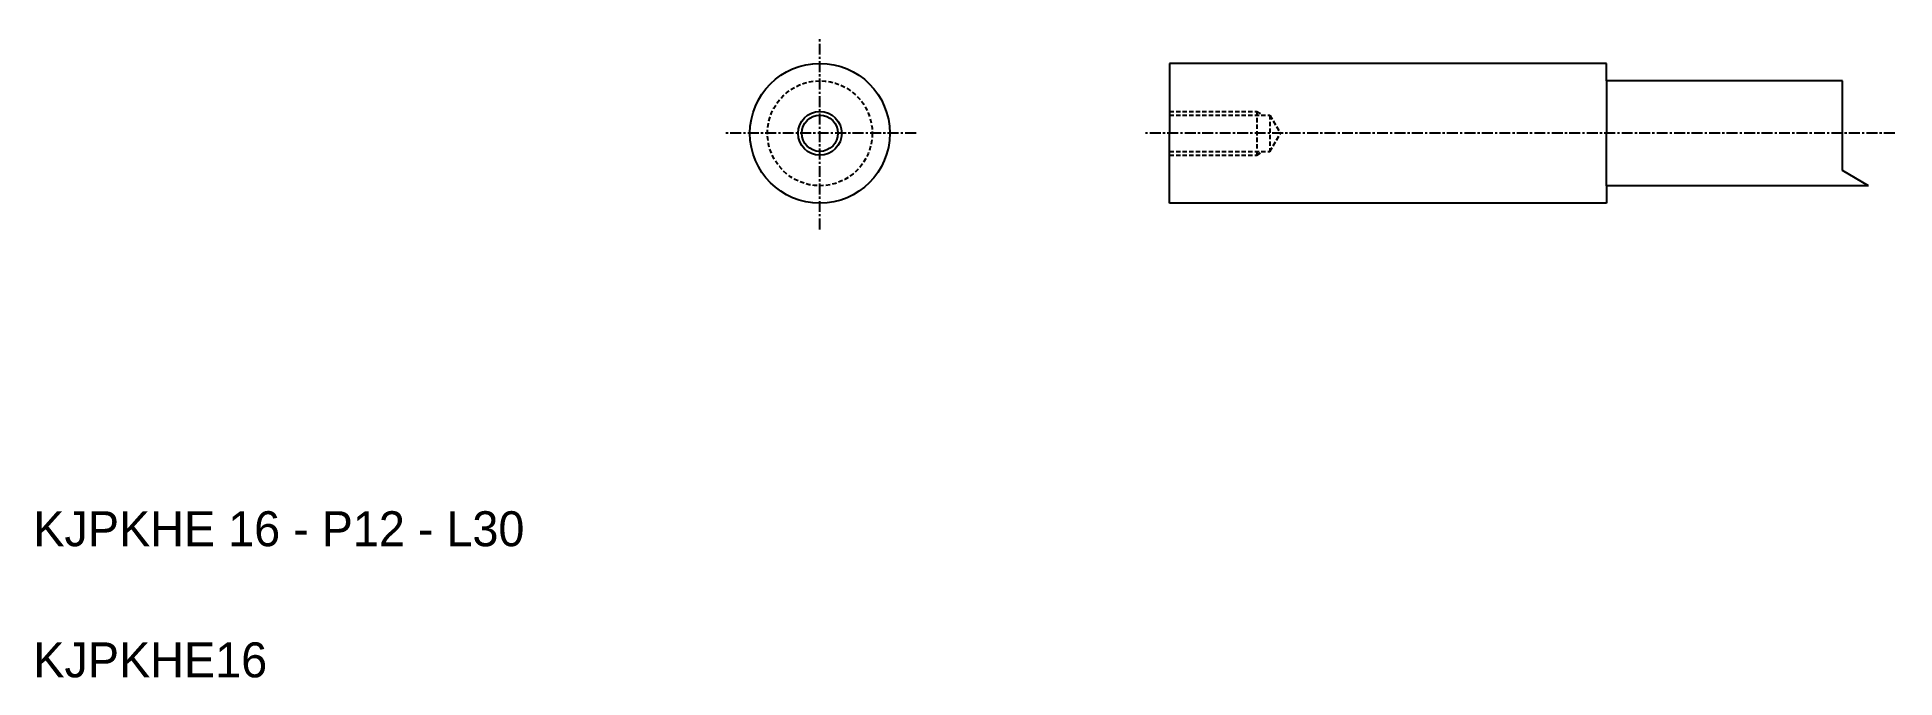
# Model space of a CAD drawing. Extents: x 10 to 223, y 10 to 83.
import ezdxf

# ---------------------------------------------------------------- set-up
doc = ezdxf.new("R2010")
doc.units = 0
doc.linetypes.add('CENTER', pattern=[2, 1.25, -0.25, 0.25, -0.25])
doc.linetypes.add('DASHED', pattern=[0.75, 0.5, -0.25])
doc.layers.get('0').update_dxf_attribs({"linetype": 'CONTINUOUS'})
doc.layers.add('CENTER', color=1, linetype='CENTER')

msp = doc.modelspace()

# ---------------------------------------------------------------- linework, layer by layer
at = {"color": 7, "linetype": 'CONTINUOUS'}
for p, q in [((190, 80.24), (140, 80.24)), ((140, 80.24), (140, 72.24)), ((190, 78.24), (190, 80.24)), ((190, 78.24), (190, 72.24)), ((217, 78.24), (190, 78.24)), ((217, 67.97), (217, 78.24)), ((140, 64.24), (140, 72.24)), ((190, 66.24), (190, 72.24)), ((220, 66.24), (190, 66.24)), ((190, 66.24), (190, 64.24)), ((220, 66.24), (217, 67.97)), ((190, 64.24), (140, 64.24))]:
    msp.add_line(p, q, dxfattribs=at)
at = {"color": 3, "linetype": 'DASHED'}
for p, q in [((140, 74.74), (150, 74.74)), ((150, 74.74), (150, 69.74)), ((150, 74.74), (150.66, 74.36)), ((140, 74.3), (151.5, 74.3)), ((151.5, 74.3), (151.5, 70.17)), ((151.5, 74.3), (152.69, 72.24)), ((140, 70.17), (151.5, 70.17)), ((151.5, 70.17), (152.69, 72.24)), ((140, 69.74), (150, 69.74)), ((150, 69.74), (150.66, 70.12))]:
    msp.add_line(p, q, dxfattribs=at)
at = {"color": 7, "linetype": 'CONTINUOUS'}
for radius in [8, 2.07]:
    msp.add_circle((100, 72.24), radius, dxfattribs=at)
at = {"color": 3, "linetype": 'DASHED'}
msp.add_circle((100, 72.24), 6, dxfattribs=at)
at = {"color": 3, "linetype": 'CONTINUOUS'}
msp.add_circle((100, 72.24), 2.5, dxfattribs=at)
at = {"layer": 'CENTER', "color": 1, "linetype": 'CENTER'}
for p, q in [((100, 61.24), (100, 83.24)), ((111, 72.24), (89, 72.24)), ((223, 72.24), (137, 72.24))]:
    msp.add_line(p, q, dxfattribs=at)

# ---------------------------------------------------------------- texts
at = {"color": 7, "linetype": 'CONTINUOUS'}
for s, p in [('KJPKHE 16 - P12 - L30', (10, 25)), ('KJPKHE16', (10, 10))]:
    msp.add_text(s, height=4, dxfattribs=at).set_placement(p)

doc.saveas('drawing.dxf')
